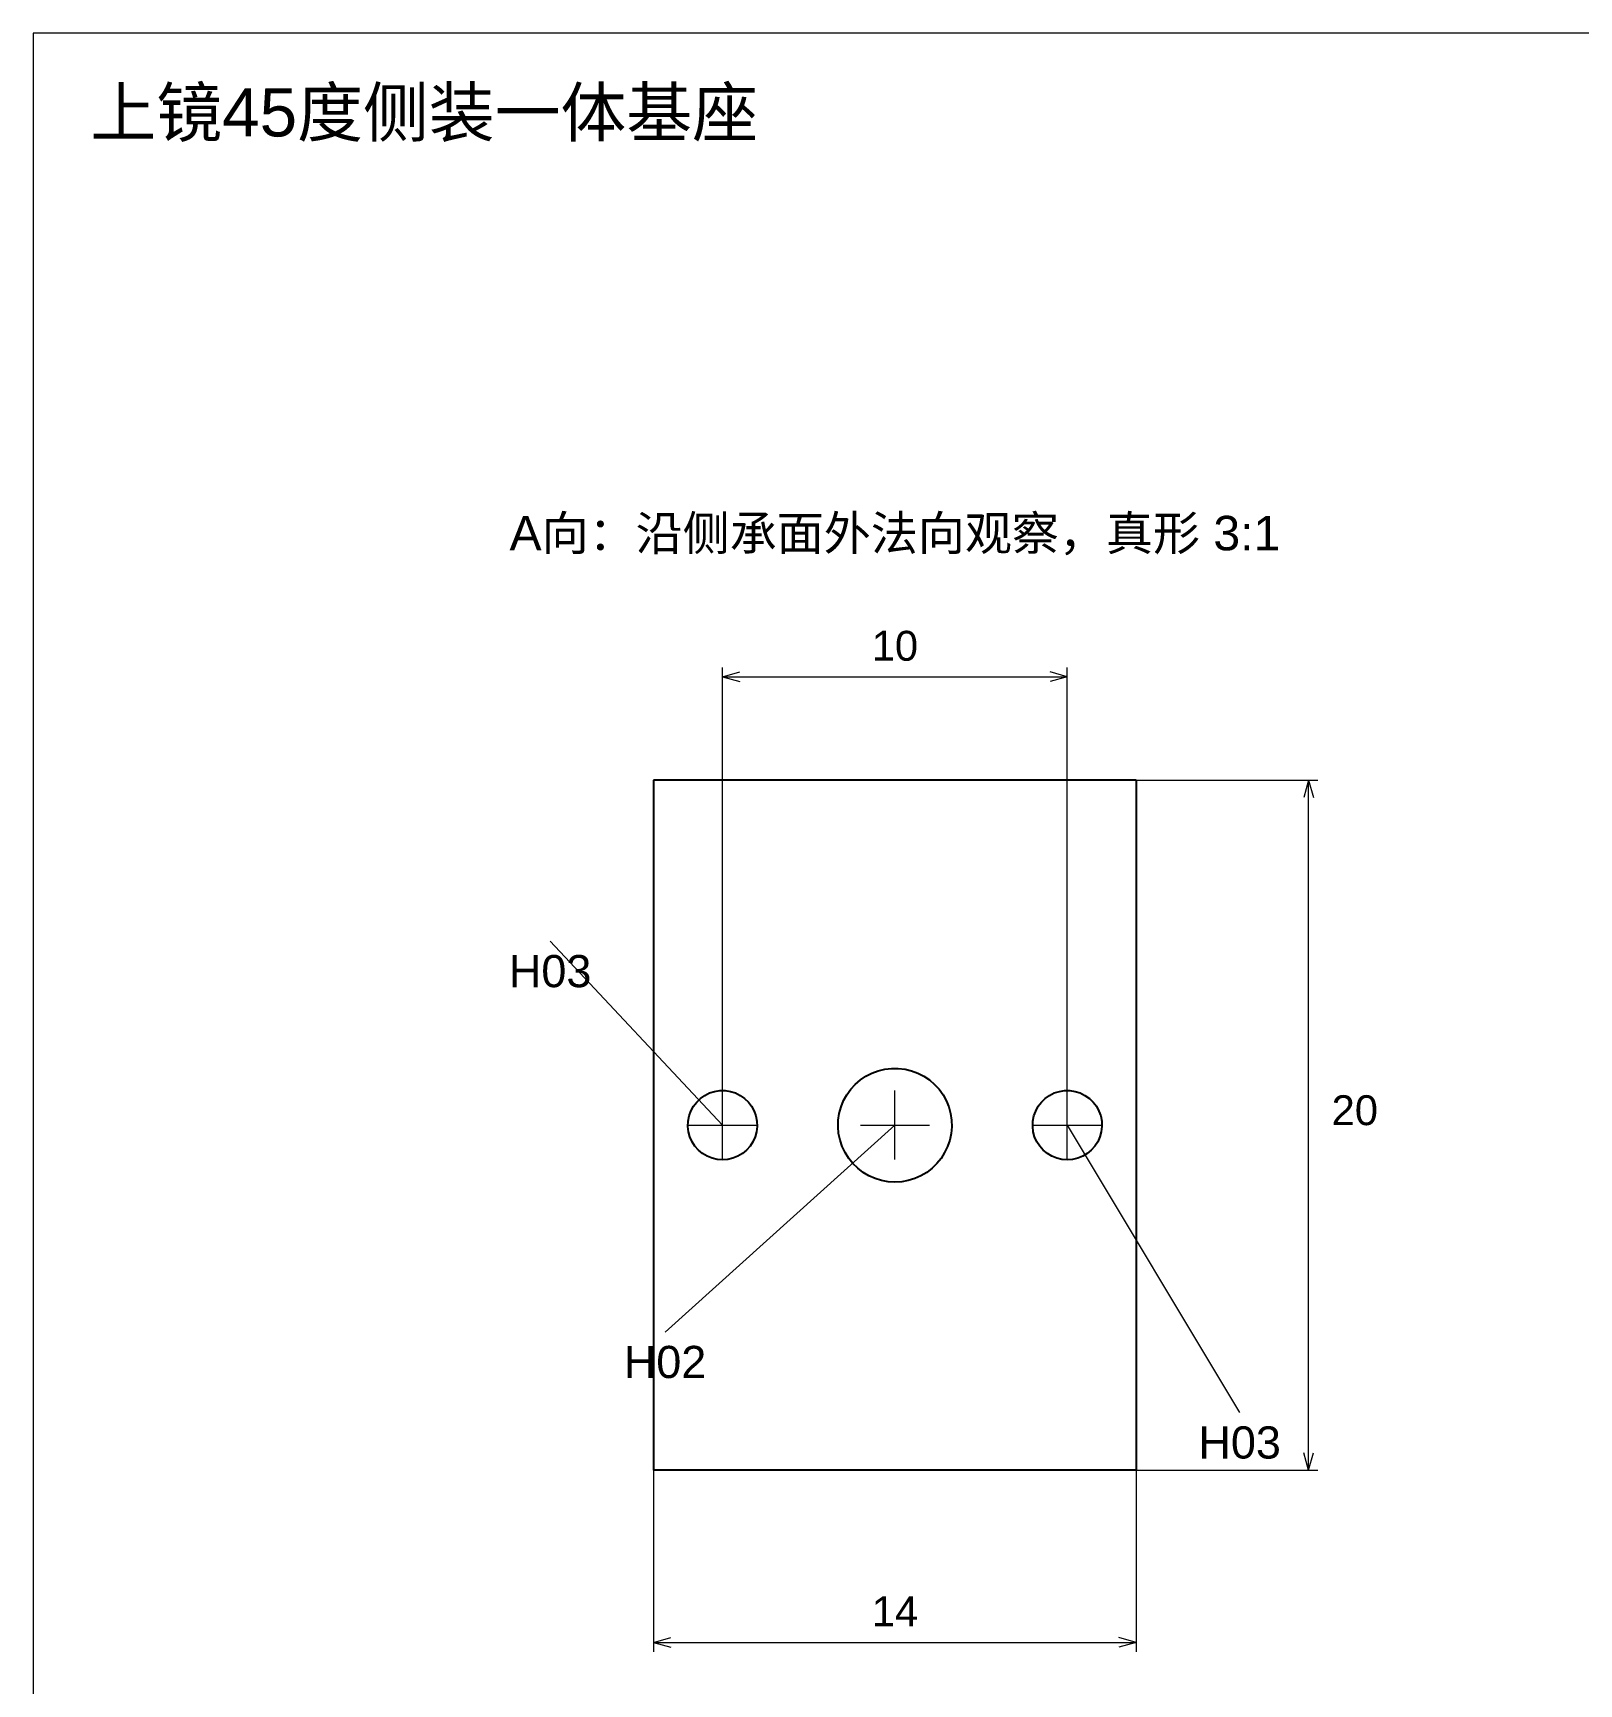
# Paper-space layout '02_PAGE' of a CAD drawing. Header units: millimetres. Extents: x 8 to 412, y 8 to 289.
# Drawn here: x 8 to 142.5, y 145.4 to 289 of the extents above; entities that cross this region are included whole.
import ezdxf
from ezdxf.enums import TextEntityAlignment as Align

# ---------------------------------------------------------------- set-up
doc = ezdxf.new("R2010")
doc.units = ezdxf.units.MM
doc.layers.add('ANNOTATIONS', color=7, linetype='CONTINUOUS', lineweight=18)
doc.layers.add('VISIBLE', color=7, linetype='CONTINUOUS', lineweight=25)
doc.styles.add('CJK', font='Arial Unicode.ttf')

psp = doc.layouts.new('02_PAGE')

# ---------------------------------------------------------------- linework, layer by layer
at = {"layer": 'ANNOTATIONS'}
for p, q in [((412, 289), (8, 289)), ((8, 289), (8, 8)), ((68, 194), (68, 233.8)), ((68, 233), (69.5, 233.42)), ((68, 233), (98, 233)), ((68, 233), (69.5, 232.58)), ((98, 233), (96.5, 233.42)), ((98, 233), (96.5, 232.58)), ((98, 194), (98, 233.8)), ((104, 224), (119.8, 224)), ((119, 224), (118.58, 222.5)), ((119, 164), (119, 224)), ((119, 224), (119.42, 222.5)), ((68, 194), (53, 210)), ((68, 191), (68, 197)), ((83, 191), (83, 197)), ((98, 191), (98, 197)), ((83, 194), (63, 176)), ((65, 194), (71, 194)), ((80, 194), (86, 194)), ((95, 194), (101, 194)), ((98, 194), (113, 169)), ((119, 164), (118.58, 165.5)), ((119, 164), (119.42, 165.5)), ((62, 164), (62, 148.2)), ((104, 164), (104, 148.2)), ((104, 164), (119.8, 164)), ((62, 149), (63.5, 149.42)), ((104, 149), (102.5, 149.42)), ((62, 149), (104, 149)), ((62, 149), (63.5, 148.58)), ((104, 149), (102.5, 148.58))]:
    psp.add_line(p, q, dxfattribs=at)
at = {"layer": 'VISIBLE'}
for points in [[(104, 224), (62, 224)], [(62, 224), (62, 164)], [(104, 224), (104, 164)], [(83, 189.05), (82.41, 189.08), (81.84, 189.19), (81.28, 189.36), (80.74, 189.6), (80.23, 189.89), (79.77, 190.25), (79.35, 190.66), (78.98, 191.11), (78.67, 191.61), (78.41, 192.14), (78.23, 192.7), (78.1, 193.27), (78.05, 193.85), (78.07, 194.44), (78.16, 195.02), (78.31, 195.59), (78.53, 196.13), (78.81, 196.64), (79.16, 197.12), (79.55, 197.55), (80, 197.93), (80.48, 198.26), (81, 198.53), (81.55, 198.73), (82.12, 198.87), (82.71, 198.94), (83.29, 198.94), (83.88, 198.87), (84.45, 198.73), (85, 198.53), (85.52, 198.26), (86, 197.93), (86.45, 197.55), (86.84, 197.12), (87.19, 196.64), (87.47, 196.13), (87.69, 195.59), (87.84, 195.02), (87.93, 194.44), (87.95, 193.85), (87.9, 193.27), (87.77, 192.7), (87.59, 192.14), (87.33, 191.61), (87.02, 191.11), (86.65, 190.66), (86.23, 190.25), (85.77, 189.89), (85.26, 189.6), (84.72, 189.36), (84.16, 189.19), (83.59, 189.08), (83, 189.05)], [(68, 190.98), (67.54, 191.02), (67.09, 191.13), (66.66, 191.3), (66.27, 191.53), (65.91, 191.83), (65.6, 192.17), (65.35, 192.56), (65.16, 192.98), (65.04, 193.43), (64.99, 193.88), (65, 194.35), (65.09, 194.8), (65.25, 195.23), (65.47, 195.64), (65.75, 196.01), (66.08, 196.33), (66.46, 196.59), (66.87, 196.8), (67.31, 196.94), (67.77, 197.01), (68.23, 197.01), (68.69, 196.94), (69.13, 196.8), (69.54, 196.59), (69.92, 196.33), (70.25, 196.01), (70.53, 195.64), (70.75, 195.23), (70.91, 194.8), (71, 194.35), (71.01, 193.88), (70.96, 193.43), (70.84, 192.98), (70.65, 192.56), (70.4, 192.17), (70.09, 191.83), (69.73, 191.53), (69.34, 191.3), (68.91, 191.13), (68.46, 191.02), (68, 190.98)], [(98, 190.98), (97.54, 191.02), (97.09, 191.13), (96.66, 191.3), (96.27, 191.53), (95.91, 191.83), (95.6, 192.17), (95.35, 192.56), (95.16, 192.98), (95.04, 193.43), (94.99, 193.88), (95, 194.35), (95.09, 194.8), (95.25, 195.23), (95.47, 195.64), (95.75, 196.01), (96.08, 196.33), (96.46, 196.59), (96.87, 196.8), (97.31, 196.94), (97.77, 197.01), (98.23, 197.01), (98.69, 196.94), (99.13, 196.8), (99.54, 196.59), (99.92, 196.33), (100.25, 196.01), (100.53, 195.64), (100.75, 195.23), (100.91, 194.8), (101, 194.35), (101.01, 193.88), (100.96, 193.43), (100.84, 192.98), (100.65, 192.56), (100.4, 192.17), (100.09, 191.83), (99.73, 191.53), (99.34, 191.3), (98.91, 191.13), (98.46, 191.02), (98, 190.98)], [(104, 164), (62, 164)]]:
    psp.add_lwpolyline(points, dxfattribs=at)

# ---------------------------------------------------------------- texts
at = {"layer": 'ANNOTATIONS', "style": 'CJK'}
for s, height, p in [('上镜45度侧装一体基座', 4.2, (13, 280)), ('20', 2.6, (121, 194))]:
    psp.add_text(s, height=height, dxfattribs=at).set_placement(p)
for s, height, p in [('A向：沿侧承面外法向观察，真形 3:1', 3, (83, 244)), ('10', 2.6, (83, 234.4)), ('H03', 2.8, (53, 206)), ('H02', 2.8, (63, 172)), ('H03', 2.8, (113, 165)), ('14', 2.6, (83, 150.4))]:
    psp.add_text(s, height=height, dxfattribs=at).set_placement(p, align=Align.CENTER)

doc.saveas('drawing.dxf')
